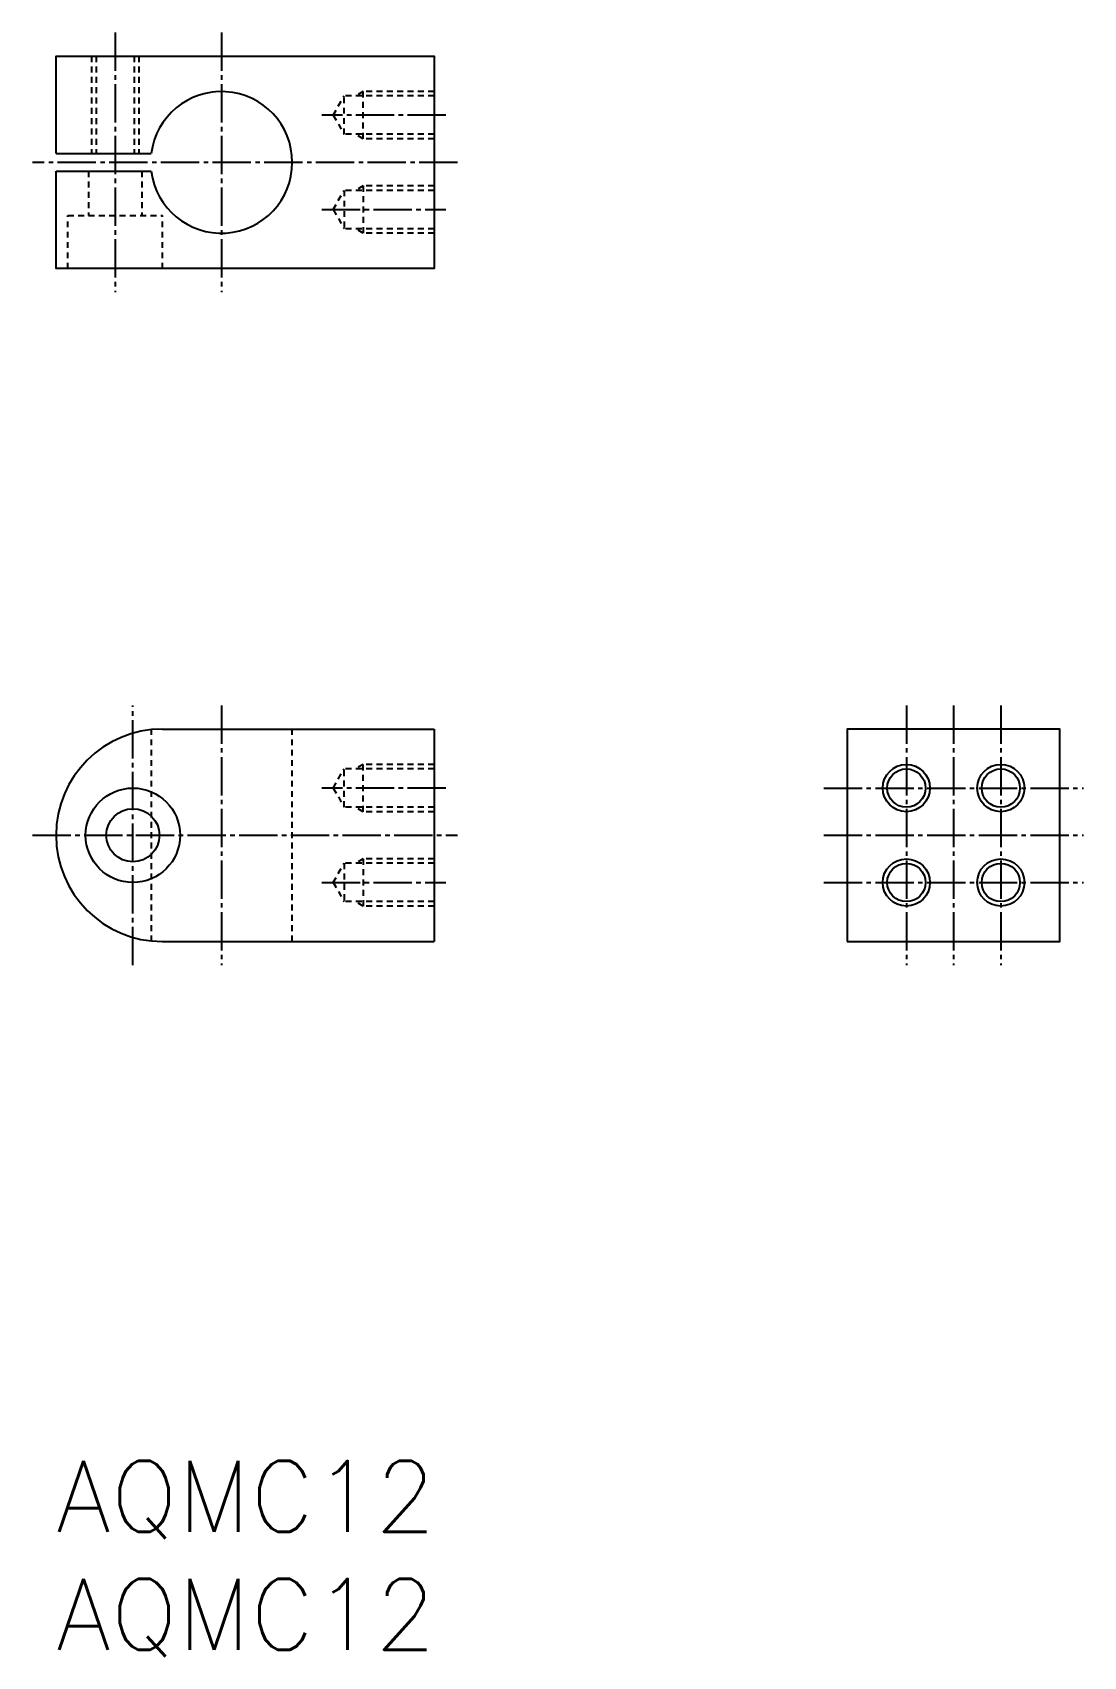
# Model space of a CAD drawing. Extents: x -30 to 59, y -3636 to -3498.
import ezdxf

# ---------------------------------------------------------------- set-up
doc = ezdxf.new("R2010")
doc.units = 0
doc.header["$LTSCALE"] = 0.25
doc.linetypes.add('CENTER', pattern=[17.5, 13, -1.5, 1.5, -1.5])
doc.linetypes.add('DASHED', pattern=[3.5, 2, -1.5])
doc.layers.get('0').update_dxf_attribs({"linetype": 'CONTINUOUS'})
doc.layers.add('CENTER', color=1, linetype='CENTER')
doc.styles.get("Standard").update_dxf_attribs({"font": 'txt', "bigfont": 'BIGFONT'})

msp = doc.modelspace()

# ---------------------------------------------------------------- linework, layer by layer
at = {"color": 3, "linetype": 'DASHED'}
for p, q in [((-24.54, -3500.16), (-24.54, -3508.41)), ((-24.16, -3500.16), (-24.16, -3508.41)), ((-20.92, -3500.16), (-20.92, -3508.41)), ((-20.54, -3500.16), (-20.54, -3508.41)), ((-4.08, -3505.16), (-3.14, -3503.53)), ((4.46, -3503.53), (-3.14, -3503.53)), ((-3.14, -3506.78), (-3.14, -3503.53)), ((-1.54, -3503.16), (-2.2, -3503.53)), ((4.46, -3503.16), (-1.54, -3503.16)), ((-1.54, -3507.16), (-1.54, -3503.16)), ((-4.08, -3505.16), (-3.14, -3506.78)), ((4.46, -3506.78), (-3.14, -3506.78)), ((-1.54, -3507.16), (-2.2, -3506.78)), ((4.46, -3507.16), (-1.54, -3507.16)), ((-24.79, -3509.91), (-24.79, -3513.66)), ((-20.29, -3509.91), (-20.29, -3513.66)), ((-4.08, -3513.16), (-3.14, -3511.53)), ((-3.14, -3511.53), (-3.14, -3514.78)), ((4.46, -3511.53), (-3.14, -3511.53)), ((-1.54, -3511.16), (-2.2, -3511.53)), ((-1.54, -3511.16), (-1.54, -3515.16)), ((4.46, -3511.16), (-1.54, -3511.16)), ((-4.08, -3513.16), (-3.14, -3514.78)), ((-26.54, -3513.66), (-18.54, -3513.66)), ((-26.54, -3518.16), (-26.54, -3513.66)), ((-18.54, -3518.16), (-18.54, -3513.66)), ((4.46, -3514.78), (-3.14, -3514.78)), ((-1.54, -3515.16), (-2.2, -3514.78)), ((4.46, -3515.16), (-1.54, -3515.16)), ((-19.49, -3557.16), (-19.49, -3575.16)), ((-7.54, -3575.16), (-7.54, -3557.16)), ((-1.54, -3560.16), (-2.2, -3560.53)), ((-1.54, -3564.16), (-1.54, -3560.16)), ((4.46, -3560.16), (-1.54, -3560.16)), ((-4.08, -3562.16), (-3.14, -3560.53)), ((-3.14, -3563.78), (-3.14, -3560.53)), ((4.46, -3560.53), (-3.14, -3560.53)), ((-4.08, -3562.16), (-3.14, -3563.78)), ((4.46, -3563.78), (-3.14, -3563.78)), ((-1.54, -3564.16), (-2.2, -3563.78)), ((4.46, -3564.16), (-1.54, -3564.16)), ((-4.08, -3570.16), (-3.14, -3568.53)), ((4.46, -3568.53), (-3.14, -3568.53)), ((-3.14, -3568.53), (-3.14, -3571.78)), ((-1.54, -3568.16), (-2.2, -3568.53)), ((4.46, -3568.16), (-1.54, -3568.16)), ((-1.54, -3568.16), (-1.54, -3572.16)), ((-4.08, -3570.16), (-3.14, -3571.78)), ((4.46, -3571.78), (-3.14, -3571.78)), ((-1.54, -3572.16), (-2.2, -3571.78)), ((4.46, -3572.16), (-1.54, -3572.16))]:
    msp.add_line(p, q, dxfattribs=at)
at = {"color": 7, "linetype": 'CONTINUOUS'}
for p, q in [((-27.54, -3508.41), (-19.49, -3508.41)), ((-27.54, -3509.91), (-19.49, -3509.91)), ((-18.54, -3557.16), (4.46, -3557.16)), ((4.46, -3557.16), (4.46, -3575.16)), ((-18.54, -3575.16), (4.46, -3575.16))]:
    msp.add_line(p, q, dxfattribs=at)
msp.add_lwpolyline([(-27.54, -3508.41), (-27.54, -3500.16), (4.46, -3500.16), (4.46, -3518.16), (-27.54, -3518.16), (-27.54, -3509.91)], dxfattribs=at)
msp.add_lwpolyline([(39.46, -3575.16), (57.46, -3575.16), (57.46, -3557.16), (39.46, -3557.16)], close=True, dxfattribs=at)
at = {"color": 3, "linetype": 'CONTINUOUS'}
for centre in [(44.46, -3562.16), (52.46, -3562.16), (44.46, -3570.16), (52.46, -3570.16)]:
    msp.add_circle(centre, 2, dxfattribs=at)
at = {"color": 7, "linetype": 'CONTINUOUS'}
for centre, radius in [((44.46, -3562.16), 1.62), ((52.46, -3562.16), 1.62), ((-21.04, -3566.16), 4), ((-21.04, -3566.16), 2.25), ((44.46, -3570.16), 1.62), ((52.46, -3570.16), 1.62)]:
    msp.add_circle(centre, radius, dxfattribs=at)
for centre, radius, start, end in [((-13.54, -3509.16), 6, 187.1808, 172.8192), ((-18.54, -3566.16), 9, 90, 270)]:
    msp.add_arc(centre, radius, start, end, dxfattribs=at)
at = {"layer": 'CENTER', "color": 1, "linetype": 'CENTER'}
for p, q in [((-22.54, -3498.16), (-22.54, -3520.16)), ((-13.54, -3498.16), (-13.54, -3520.16)), ((5.46, -3505.16), (-5.04, -3505.16)), ((6.46, -3509.16), (-29.54, -3509.16)), ((-5.04, -3513.16), (5.46, -3513.16)), ((-21.04, -3577.16), (-21.04, -3555.16)), ((-13.54, -3555.16), (-13.54, -3577.16)), ((44.46, -3555.16), (44.46, -3577.16)), ((48.46, -3555.16), (48.46, -3577.16)), ((52.46, -3555.16), (52.46, -3577.16)), ((5.46, -3562.16), (-5.04, -3562.16)), ((37.46, -3562.16), (59.46, -3562.16)), ((-29.54, -3566.16), (6.46, -3566.16)), ((37.46, -3566.16), (59.46, -3566.16)), ((-5.04, -3570.16), (5.46, -3570.16)), ((37.46, -3570.16), (59.46, -3570.16))]:
    msp.add_line(p, q, dxfattribs=at)

# ---------------------------------------------------------------- texts
at = {"color": 7, "linetype": 'CONTINUOUS'}
for p in [(-27.54, -3625.16), (-27.54, -3635.16)]:
    msp.add_text('AQMC12', height=6, dxfattribs=at).set_placement(p)

doc.saveas('drawing.dxf')
